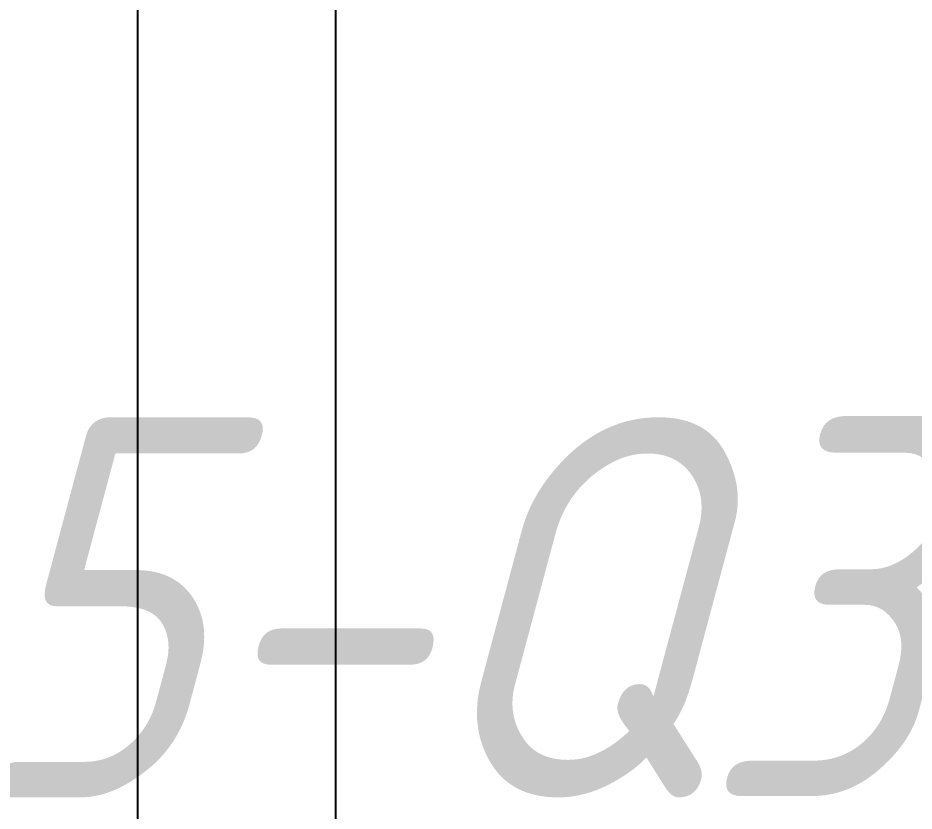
# Model space of a CAD drawing. Header units: millimetres. Extents: x -962 to 79815, y -55582 to 115780.
# Drawn here: x 24096 to 24776, y 49270 to 49872 of the extents above; entities that cross this region are included whole.
import ezdxf
from ezdxf.enums import TextEntityAlignment as Align

# ---------------------------------------------------------------- set-up
doc = ezdxf.new("R2010")
doc.units = ezdxf.units.MM
doc.layers.add('01-Dimension', color=4, linetype='Continuous')
doc.layers.add('03-Text', color=3, linetype='Continuous')
doc.styles.add('GreenexSolar', font='gbeitc.shx', dxfattribs={"width": 0.8, "height": 576.977143})
doc.dimstyles.new('GreenexSolar', dxfattribs={"dimtxt": 3, "dimasz": 1, "dimexe": 0.18, "dimexo": 0.0625, "dimgap": 0.09, "dimtad": 1, "dimtih": 1, "dimtoh": 1, "dimdec": 0, "dimzin": 0, "dimdsep": 46, "dimtxsty": 'GreenexSolar', "dimblk": 'ARCHTICK', "dimcen": 0.09, "dimclrd": 4, "dimclre": 4, "dimclrt": 3, "dimadec": 0, "dimazin": 0, "dimtfac": 1, "dimtdec": 4, "dimtofl": 0, "dimtmove": 0, "dimatfit": 3, "dimfxl": 1, "dimtolj": 1, "dimtzin": 0, "dimarcsym": 0})

# ---------------------------------------------------------------- blocks, each defined once
blk = doc.blocks.new('_ArchTick')
at = {"color": 0, "linetype": 'ByBlock', "const_width": 0.15}
blk.add_lwpolyline([(-0.5, -0.5), (0.5, 0.5)], dxfattribs=at)
blk = doc.blocks.new('*D287')
at = {"layer": '01-Dimension', "color": 4, "lineweight": -2, "transparency": 16777216}
for p, q in [((23730.84, 49055.08), (23730.84, 50231.63)), ((24186.84, 49055.08), (24186.84, 50231.63)), ((23730.84, 50197.01), (24186.84, 50197.01)), ((24186.84, 50197.01), (25173.47, 50197.01))]:
    blk.add_line(p, q, dxfattribs=at)
at = {"layer": 'Defpoints', "color": 0, "transparency": 16777216}
for p in [(24186.84, 50197.01), (23730.84, 49043.06), (24186.84, 49043.06)]:
    blk.add_point(p, dxfattribs=at)
at = {"layer": '01-Dimension', "color": 4, "lineweight": -2, "transparency": 16777216, "xscale": 192.3257142857143, "yscale": 192.3257142857143, "zscale": 192.3257142857143, "rotation": 180}
blk.add_blockref('_ArchTick', (23730.84, 50197.01), dxfattribs=at)
at = {"layer": '01-Dimension', "color": 4, "lineweight": -2, "transparency": 16777216, "xscale": 192.3257142857143, "yscale": 192.3257142857143, "zscale": 192.3257142857143}
blk.add_blockref('_ArchTick', (24186.84, 50197.01), dxfattribs=at)
at = {"layer": '01-Dimension', "color": 3, "transparency": 16777216, "insert": (24776.32, 50502.81), "char_height": 576.977, "attachment_point": 5, "style": 'GreenexSolar'}
blk.add_mtext('\\A1;456', dxfattribs=at)
blk = doc.blocks.new('*D288')
at = {"layer": '01-Dimension', "color": 4, "lineweight": -2, "transparency": 16777216}
for p, q in [((24336.84, 49055.08), (24336.84, 50231.63)), ((42900.84, 49055.08), (42900.84, 50231.63)), ((24336.84, 50197.01), (42900.84, 50197.01))]:
    blk.add_line(p, q, dxfattribs=at)
at = {"layer": 'Defpoints', "color": 0, "transparency": 16777216}
for p in [(42900.84, 50197.01), (24336.84, 49043.06), (42900.84, 49043.06)]:
    blk.add_point(p, dxfattribs=at)
at = {"layer": '01-Dimension', "color": 4, "lineweight": -2, "transparency": 16777216, "xscale": 192.3257142857143, "yscale": 192.3257142857143, "zscale": 192.3257142857143, "rotation": 180}
blk.add_blockref('_ArchTick', (24336.84, 50197.01), dxfattribs=at)
at = {"layer": '01-Dimension', "color": 4, "lineweight": -2, "transparency": 16777216, "xscale": 192.3257142857143, "yscale": 192.3257142857143, "zscale": 192.3257142857143}
blk.add_blockref('_ArchTick', (42900.84, 50197.01), dxfattribs=at)
at = {"layer": '01-Dimension', "color": 3, "transparency": 16777216, "insert": (33618.84, 50502.81), "char_height": 576.977, "attachment_point": 5, "style": 'GreenexSolar'}
blk.add_mtext('\\A1;18564', dxfattribs=at)
blk = doc.blocks.new('*D292')
at = {"layer": '01-Dimension', "color": 4, "lineweight": -2, "transparency": 16777216}
for p, q in [((4038.84, 49055.08), (4038.84, 51385.58)), ((65482.84, 49055.08), (65482.84, 51385.58)), ((4038.84, 51350.97), (65482.84, 51350.97))]:
    blk.add_line(p, q, dxfattribs=at)
at = {"layer": 'Defpoints', "color": 0, "transparency": 16777216}
for p in [(65482.84, 51350.97), (4038.84, 49043.06), (65482.84, 49043.06)]:
    blk.add_point(p, dxfattribs=at)
at = {"layer": '01-Dimension', "color": 4, "lineweight": -2, "transparency": 16777216, "xscale": 192.3257142857143, "yscale": 192.3257142857143, "zscale": 192.3257142857143, "rotation": 180}
blk.add_blockref('_ArchTick', (4038.84, 51350.97), dxfattribs=at)
at = {"layer": '01-Dimension', "color": 4, "lineweight": -2, "transparency": 16777216, "xscale": 192.3257142857143, "yscale": 192.3257142857143, "zscale": 192.3257142857143}
blk.add_blockref('_ArchTick', (65482.84, 51350.97), dxfattribs=at)
at = {"layer": '01-Dimension', "color": 3, "transparency": 16777216, "insert": (34760.84, 51656.76), "char_height": 576.977, "attachment_point": 5, "style": 'GreenexSolar'}
blk.add_mtext('\\A1;61444', dxfattribs=at)

msp = doc.modelspace()

# ---------------------------------------------------------------- texts
at = {"layer": '03-Text', "style": 'GreenexSolar'}
msp.add_text('ST140x3.5-Q355', height=288.4886, dxfattribs=at).set_placement((23958.84, 49280.75), align=Align.CENTER)

# ---------------------------------------------------------------- dimensions: what is measured, and where the dimension line sits
at = {"layer": '01-Dimension'}
for base, p1, p2, picture, middle in [((65482.84, 51350.97), (4038.84, 49043.06), (65482.84, 49043.06), '*D292', (34760.84, 51656.76)), ((24186.84, 50197.01), (23730.84, 49043.06), (24186.84, 49043.06), '*D287', (24776.32, 50502.81)), ((42900.84, 50197.01), (24336.84, 49043.06), (42900.84, 49043.06), '*D288', (33618.84, 50502.81))]:
    dim = msp.add_linear_dim(base=base, p1=p1, p2=p2, dimstyle='GreenexSolar', override={"dimscale": 192.325714}, dxfattribs=at)
    dim.commit()
    dim.dimension.update_dxf_attribs({"geometry": picture, "text_midpoint": middle})

doc.saveas('drawing.dxf')
